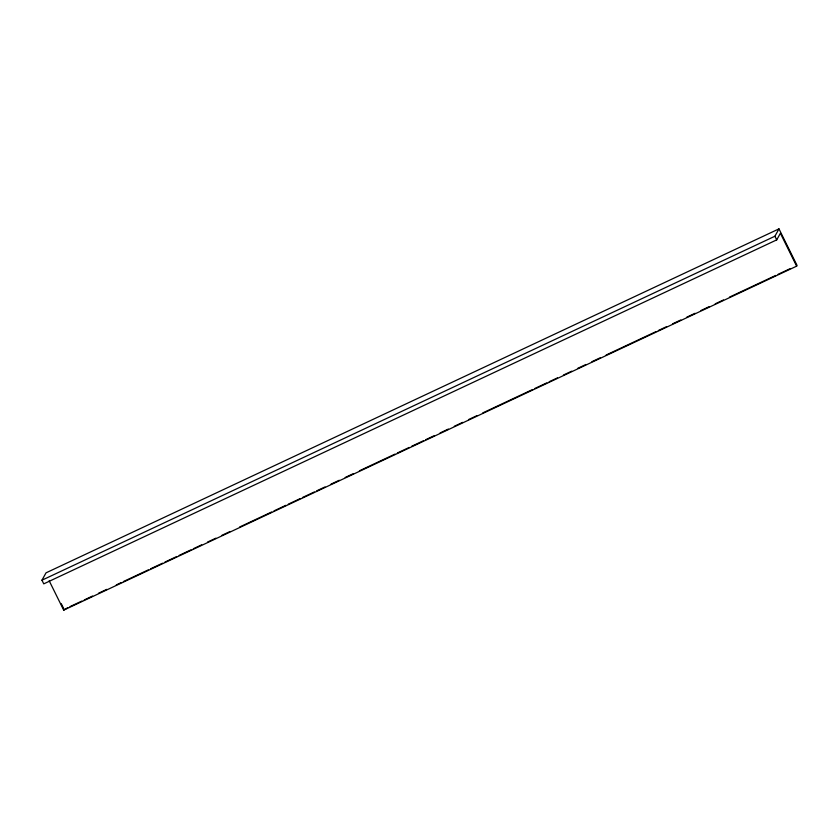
<?xml version="1.0" encoding="UTF-8"?>
<svg xmlns="http://www.w3.org/2000/svg" width="839" height="839" viewBox="0 0 839 839"><rect width="100%" height="100%" fill="white"/><g stroke="black" fill="none" stroke-linecap="round" stroke-linejoin="round"><path stroke-width="1.26" d="M796.641 266.162L780.385 233.263L776.715 239.881L43.754 583.86L41.95 580.2L46.03 572.838L778.98 228.869L797.05 265.418L796.641 266.162L63.691 610.131L49.165 580.756M63.691 610.131L67.655 607.73M41.95 580.2L774.911 236.231L778.98 228.869M70.025 606.607L81.886 601.049M84.257 599.937L92.563 596.036M98.488 593.257L106.794 589.356M116.275 584.909L121.026 582.675M123.396 581.563L148.304 569.88M150.674 568.769L162.535 563.2M164.905 562.088L176.767 556.519M179.137 555.408L190.998 549.839M193.369 548.727L201.675 544.826M207.6 542.046L215.906 538.156M221.832 535.366L230.138 531.475M239.629 527.018L271.647 511.989M274.017 510.878L285.879 505.309M288.249 504.197L300.11 498.628M302.48 497.517L314.342 491.958M316.712 490.836L325.018 486.945M330.944 484.166L339.25 480.265M345.175 477.485L353.481 473.584M359.407 470.805L394.991 454.109M397.361 452.997L409.222 447.428M411.592 446.317L423.454 440.748M425.824 439.636L434.13 435.735M440.056 432.955L448.362 429.054M454.298 426.275L462.593 422.384M468.529 419.594L476.825 415.704M482.761 412.914L532.566 389.537M534.946 388.426L546.797 382.867M549.178 381.745L557.474 377.854M563.409 375.064L571.705 371.174M577.641 368.394L585.937 364.493M591.873 361.714L600.168 357.813M606.104 355.033L655.92 331.657M658.29 330.545L666.586 326.644M672.521 323.864L680.817 319.963M686.753 317.184L695.049 313.293M700.985 310.503L709.28 306.613M715.216 303.823L723.522 299.932M729.448 297.142L775.697 275.444M778.078 274.322L789.929 268.763M774.911 236.231L776.715 239.881M61.268 603.681L64.089 609.397"/></g></svg>
